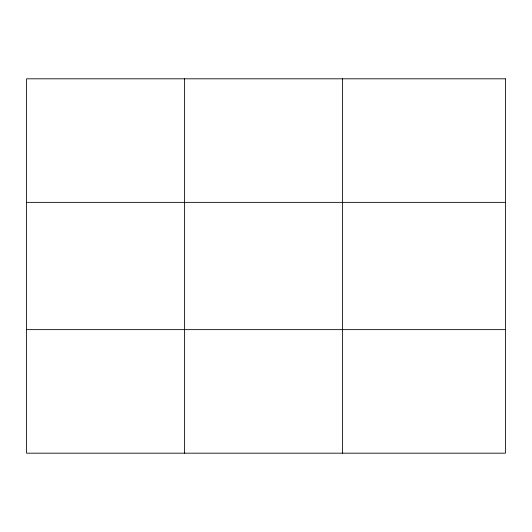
<?xml version="1.0" encoding="UTF-8"?>
<svg xmlns="http://www.w3.org/2000/svg" width="532" height="532" viewBox="0 0 532 532"><rect width="100%" height="100%" fill="white"/><g stroke="black" fill="none" stroke-linecap="round" stroke-linejoin="round"><path stroke-width="0.8" d="M184.604 453.184L184.604 78.816M342.608 453.184L342.608 78.816M26.6 202.36L505.4 202.36M26.6 329.641L505.4 329.641M505.4 78.816L26.6 78.816L26.6 453.184L505.4 453.184L505.4 78.816"/></g></svg>
